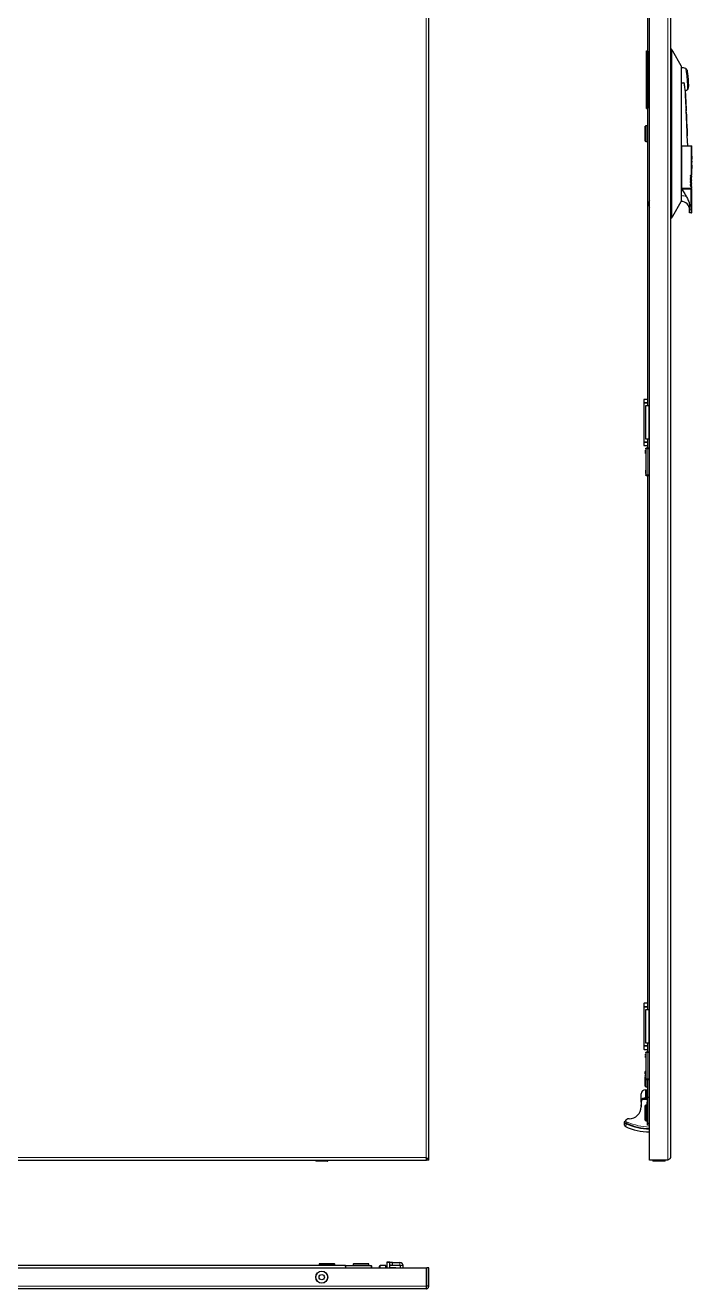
# Model space of a CAD drawing. Header units: millimetres. Extents: x -732 to 1763, y -1228 to 1043.
# Drawn here: x -97 to 537, y -1208 to -5 of the extents above; entities that cross this region are included whole.
import ezdxf

# ---------------------------------------------------------------- set-up
doc = ezdxf.new("R2010")
doc.units = ezdxf.units.MM

msp = doc.modelspace()

# ---------------------------------------------------------------- linework, layer by layer
at = {"color": 8, "linetype": 'Continuous', "lineweight": 18}
for p, q in [((284.46, -1082.97), (284.46, 866.83)), ((514.67, -1085.57), (514.67, 869.43)), ((494.37, -31.07), (495.27, -31.07)), ((495.27, -31.07), (495.27, -29.07)), ((495.27, -31.07), (495.67, -31.07)), ((495.27, -82.07), (495.27, -31.07)), ((497.27, -30.87), (495.67, -30.87)), ((518.27, -33.07), (517.27, -33.07)), ((494.37, -82.07), (495.27, -82.07)), ((495.27, -82.07), (495.67, -82.07)), ((495.27, -84.07), (495.27, -82.07)), ((495.67, -82.27), (497.27, -82.27)), ((532.46, -92.09), (532.45, -92.09)), ((532.5, -93.06), (532.49, -93.06)), ((527.48, -119.57), (527.48, -160.07)), ((536.83, -147.57), (537.48, -147.57)), ((527.48, -167.09), (527.27, -167.09)), ((527.48, -172.57), (527.48, -167.09)), ((518.27, -183.07), (517.27, -183.07)), ((535.48, -180.57), (536.83, -180.57)), ((495.22, -364.37), (495.22, -364.07)), ((495.22, -367.07), (495.22, -364.37)), ((496.77, -399.07), (496.77, -367.07)), ((495.22, -401.77), (495.22, -399.07)), ((495.22, -402.07), (495.22, -401.77)), ((495.67, -408.07), (497.27, -408.07)), ((495.67, -433.07), (495.67, -408.07)), ((497.27, -433.07), (495.67, -433.07)), ((495.22, -939.37), (495.22, -939.07)), ((495.22, -942.07), (495.22, -939.37)), ((496.77, -974.07), (496.77, -942.07)), ((495.22, -976.77), (495.22, -974.07)), ((495.22, -977.07), (495.22, -976.77)), ((495.67, -983.07), (497.27, -983.07)), ((495.67, -1008.07), (495.67, -983.07)), ((497.27, -1008.07), (495.67, -1008.07)), ((489.27, -1022.42), (489.27, -1022.42)), ((493.3, -1025.92), (493.3, -1018.42)), ((494.26, -1018.42), (494.26, -1025.92)), ((495.27, -1027.92), (490.15, -1027.92)), ((493.27, -1026.42), (493.27, -1025.92)), ((493.27, -1025.92), (493.3, -1025.92)), ((493.3, -1026.42), (493.3, -1025.92)), ((493.3, -1025.92), (494.26, -1025.92)), ((494.26, -1025.92), (495.27, -1025.92)), ((495.27, -1025.87), (495.57, -1025.87)), ((495.57, -1025.57), (495.57, -1025.87)), ((495.57, -1025.87), (495.57, -1050.27)), ((497.27, -1025.87), (495.57, -1025.87)), ((495.07, -1044.47), (495.27, -1044.47)), ((473.94, -1048.31), (476.14, -1049.22)), ((495.27, -1050.27), (495.57, -1050.27)), ((495.57, -1050.27), (497.27, -1050.27)), ((495.57, -1050.27), (495.57, -1050.57)), ((-504.34, -1082.97), (284.46, -1082.97)), ((179.31, -1086.32), (190.81, -1086.32)), ((500.52, -1086.32), (512.02, -1086.32)), ((207.86, -1186.26), (207.56, -1186.26)), ((207.86, -1186.26), (207.86, -1185.96)), ((207.86, -1186.26), (207.86, -1187.96)), ((232.26, -1186.26), (207.86, -1186.26)), ((216.68, -1185.76), (216.68, -1185.96)), ((232.26, -1185.96), (232.26, -1186.26)), ((232.26, -1187.96), (232.26, -1186.26)), ((232.56, -1186.26), (232.26, -1186.26)), ((240.61, -1185.91), (240.61, -1187.96)), ((246.26, -1187.91), (246.26, -1187.96)), ((250.01, -1182.91), (247.51, -1182.91)), ((259.51, -1185.41), (259.51, -1182.91)), ((260.01, -1185.91), (262.51, -1185.91)), ((284.76, -1205.36), (-504.64, -1205.36))]:
    msp.add_line(p, q, dxfattribs=at)
at = {"color": 7, "linetype": 'Continuous', "lineweight": 25}
for p, q in [((287.06, -1085.57), (287.06, 869.43)), ((497.27, -1085.57), (497.27, 869.43)), ((517.27, 866.83), (517.27, -30.57)), ((495.27, 150.93), (495.27, -29.07)), ((494.37, -29.07), (495.27, -29.07)), ((494.37, -31.07), (494.37, -29.07)), ((494.37, -82.07), (494.37, -31.07)), ((495.67, -29.47), (495.67, -31.07)), ((495.67, -29.87), (497.27, -29.87)), ((495.67, -31.07), (495.67, -82.07)), ((518.27, -27.57), (517.27, -27.57)), ((517.27, -30.57), (517.27, -33.07)), ((517.27, -33.07), (517.27, -183.07)), ((518.27, -33.07), (518.27, -183.07)), ((527.27, -43.57), (519.35, -29.48)), ((527.27, -43.57), (527.27, -49.04)), ((527.27, -49.04), (527.27, -56.57)), ((527.27, -56.57), (527.27, -159.57)), ((531.79, -76.24), (531.39, -67.05)), ((531.51, -70.27), (531.46, -69.89)), ((531.52, -70.27), (531.47, -69.89)), ((531.47, -69.89), (531.59, -73.05)), ((531.52, -70.56), (531.51, -70.27)), ((531.52, -70.27), (531.51, -70.27)), ((531.53, -70.56), (531.52, -70.27)), ((531.53, -70.56), (531.52, -70.56)), ((534.21, -64.63), (534.22, -64.44)), ((494.37, -84.07), (494.37, -82.07)), ((494.37, -84.07), (495.27, -84.07)), ((495.27, -84.07), (495.27, -367.07)), ((495.67, -82.07), (495.67, -83.67)), ((497.27, -83.27), (495.67, -83.27)), ((531.88, -78.33), (531.78, -76.24)), ((531.79, -76.25), (531.78, -76.25)), ((532.06, -82.23), (531.83, -78.44)), ((532.04, -81.84), (531.9, -78.74)), ((531.9, -80.13), (532.14, -84.12)), ((532.03, -81.84), (532.06, -82.23)), ((532.1, -83.49), (532.05, -82.23)), ((532.06, -82.23), (532.05, -82.23)), ((532.08, -84.12), (532.07, -84.12)), ((532.14, -84.12), (532.08, -84.12)), ((532.23, -86.35), (532.13, -84.12)), ((532.17, -86.35), (532.17, -86.34)), ((532.17, -86.35), (532.17, -86.35)), ((532.29, -87.61), (532.24, -86.35)), ((532.28, -87.62), (532.28, -87.61)), ((532.39, -90.07), (532.3, -87.93)), ((532.4, -90.07), (532.39, -90.07)), ((532.6, -94.62), (532.4, -90.04)), ((532.45, -92.09), (532.49, -93.06)), ((532.46, -92.09), (532.5, -93.06)), ((532.57, -94.62), (532.56, -94.62)), ((532.69, -96.98), (532.59, -94.62)), ((493.77, -100.57), (493.27, -101.07)), ((493.27, -108.07), (493.27, -101.07)), ((493.27, -115.07), (493.27, -108.07)), ((495.27, -100.57), (493.77, -100.57)), ((493.77, -100.57), (493.77, -108.07)), ((493.77, -108.07), (493.77, -115.57)), ((532.64, -96.98), (532.64, -96.98)), ((532.81, -99.45), (532.7, -96.98)), ((532.76, -98.69), (532.77, -98.69)), ((532.77, -98.69), (532.78, -98.69)), ((532.8, -99.21), (532.79, -99.07)), ((532.82, -99.62), (532.8, -99.33)), ((532.84, -100.92), (532.82, -100.92)), ((532.85, -100.92), (532.83, -100.92)), ((532.89, -101.38), (532.84, -100.14)), ((532.87, -101.71), (532.84, -100.92)), ((532.88, -101.71), (532.85, -100.92)), ((532.86, -101.71), (532.85, -101.71)), ((532.86, -101.71), (532.88, -101.71)), ((532.87, -100.89), (532.92, -101.99)), ((532.91, -101.7), (532.89, -101.38)), ((532.95, -102.59), (532.91, -101.8)), ((533, -103.83), (532.95, -102.59)), ((533.04, -104.63), (533.02, -104.36)), ((533.05, -104.88), (533.04, -104.75)), ((533.18, -107.95), (533.06, -105.28)), ((533.06, -105.35), (533.06, -105.35)), ((533.07, -105.35), (533.07, -105.35)), ((533.18, -109.42), (533.12, -107.97)), ((533.14, -107.95), (533.13, -107.95)), ((533.26, -110.07), (533.17, -107.95)), ((493.27, -115.07), (493.77, -115.57)), ((493.77, -115.57), (495.27, -115.57)), ((527.27, -119.57), (527.48, -119.57)), ((527.48, -119.57), (527.72, -119.57)), ((527.72, -119.57), (527.72, -160.07)), ((527.72, -119.57), (536.83, -119.57)), ((533.69, -119.57), (533.27, -110.06)), ((536.83, -119.57), (536.83, -147.57)), ((536.83, -119.57), (537.48, -119.57)), ((537.48, -124.57), (537.48, -119.57)), ((537.23, -124.57), (537.48, -124.57)), ((537.23, -124.57), (537.23, -134.33)), ((537.35, -126.52), (537.35, -132.37)), ((537.36, -126.52), (537.35, -126.52)), ((537.36, -126.52), (537.36, -132.37)), ((537.36, -126.52), (537.48, -126.52)), ((537.48, -127.49), (537.41, -127.49)), ((537.41, -127.49), (537.41, -132.37)), ((537.46, -129.45), (537.46, -132.37)), ((537.47, -129.45), (537.46, -129.45)), ((537.47, -126.52), (537.47, -124.57)), ((537.47, -129.45), (537.47, -127.49)), ((537.47, -129.45), (537.47, -132.37)), ((537.47, -129.45), (537.48, -129.45)), ((537.48, -127.49), (537.48, -126.52)), ((537.48, -132.37), (537.48, -129.45)), ((537.41, -134.33), (537.23, -134.33)), ((537.37, -138.13), (537.23, -138.13)), ((537.23, -138.13), (537.23, -141.1)), ((537.23, -141.1), (537.3, -141.1)), ((537.29, -138.62), (537.29, -139.42)), ((537.3, -138.62), (537.29, -138.62)), ((537.3, -139.42), (537.29, -139.42)), ((537.29, -139.92), (537.29, -141.1)), ((537.3, -139.92), (537.29, -139.92)), ((537.3, -138.62), (537.3, -139.42)), ((537.3, -138.62), (537.36, -138.62)), ((537.36, -139.42), (537.3, -139.42)), ((537.3, -139.92), (537.3, -141.1)), ((537.3, -139.92), (537.35, -139.92)), ((537.36, -132.37), (537.35, -132.37)), ((537.41, -132.37), (537.36, -132.37)), ((537.38, -141.1), (537.4, -141.1)), ((537.4, -139.66), (537.39, -139.66)), ((537.39, -141.1), (537.43, -141.1)), ((537.41, -134.33), (537.41, -137.25)), ((537.48, -137.25), (537.41, -137.25)), ((537.43, -138.96), (537.42, -138.96)), ((537.43, -140.3), (537.42, -140.3)), ((537.42, -140.66), (537.42, -140.67)), ((537.43, -140.66), (537.42, -140.66)), ((537.43, -140.67), (537.42, -140.67)), ((537.42, -141), (537.42, -141.1)), ((537.43, -141), (537.42, -141)), ((537.43, -140.66), (537.43, -140.67)), ((537.43, -141), (537.43, -141.1)), ((537.47, -138.13), (537.44, -141.1)), ((537.44, -141.1), (537.47, -141.1)), ((537.47, -132.37), (537.46, -132.37)), ((537.46, -134.33), (537.46, -135.3)), ((537.47, -134.33), (537.46, -134.33)), ((537.47, -135.3), (537.46, -135.3)), ((537.46, -139.99), (537.47, -138.72)), ((537.47, -139.99), (537.46, -139.99)), ((537.46, -141.1), (537.46, -140.49)), ((537.47, -140.49), (537.46, -140.49)), ((537.47, -134.33), (537.47, -132.37)), ((537.48, -132.37), (537.47, -132.37)), ((537.47, -134.33), (537.47, -135.3)), ((537.47, -134.33), (537.48, -134.33)), ((537.47, -137.25), (537.47, -135.3)), ((537.48, -135.3), (537.47, -135.3)), ((537.48, -138.13), (537.47, -138.13)), ((537.48, -138.72), (537.47, -138.72)), ((537.47, -139.99), (537.48, -138.72)), ((537.47, -140.49), (537.47, -139.67)), ((537.47, -139.99), (537.48, -139.99)), ((537.47, -140.49), (537.48, -140.49)), ((537.47, -141.1), (537.47, -140.49)), ((537.48, -135.3), (537.48, -134.33)), ((537.48, -138.13), (537.48, -137.25)), ((537.48, -138.76), (537.48, -138.13)), ((537.48, -138.72), (537.48, -139.99)), ((537.48, -147.57), (537.48, -140.49)), ((536.29, -147.67), (536.72, -147.67)), ((536.29, -149.07), (536.72, -149.07)), ((536.29, -150.47), (536.72, -150.47)), ((536.29, -151.87), (536.72, -151.87)), ((536.29, -153.27), (536.72, -153.27)), ((536.29, -154.67), (536.72, -154.67)), ((536.29, -156.07), (536.72, -156.07)), ((537.38, -147.67), (536.72, -147.67)), ((537.38, -149.07), (536.72, -149.07)), ((537.38, -150.47), (536.72, -150.47)), ((537.38, -151.87), (536.72, -151.87)), ((537.38, -153.27), (536.72, -153.27)), ((537.38, -154.67), (536.72, -154.67)), ((537.38, -156.07), (536.72, -156.07)), ((537.48, -148.97), (536.83, -148.97)), ((537.48, -150.37), (536.83, -150.37)), ((537.48, -151.77), (536.83, -151.77)), ((537.48, -153.17), (536.83, -153.17)), ((537.48, -154.57), (536.83, -154.57)), ((537.48, -155.97), (536.83, -155.97)), ((537.48, -148.97), (536.98, -147.67)), ((537.48, -150.37), (536.98, -149.07)), ((537.48, -151.77), (536.98, -150.47)), ((537.48, -153.17), (536.98, -151.87)), ((537.48, -154.57), (536.98, -153.27)), ((537.48, -155.97), (536.98, -154.67)), ((537.48, -157.37), (536.98, -156.07)), ((527.27, -159.57), (527.27, -160.57)), ((527.27, -160.07), (527.48, -160.07)), ((527.48, -160.57), (527.27, -160.57)), ((527.27, -167.09), (527.27, -172.57)), ((527.48, -160.07), (527.72, -160.07)), ((527.48, -160.57), (527.72, -160.57)), ((527.72, -160.07), (536.83, -160.07)), ((527.72, -160.57), (536.83, -160.57)), ((535.48, -160.57), (535.46, -160.07)), ((536.29, -157.47), (536.72, -157.47)), ((537.38, -157.47), (536.72, -157.47)), ((537.48, -157.37), (536.83, -157.37)), ((536.83, -158.77), (536.83, -160.07)), ((537.48, -158.77), (536.83, -158.77)), ((536.83, -160.07), (537.48, -160.07)), ((536.83, -180.57), (536.83, -160.57)), ((536.83, -160.57), (537.48, -160.57)), ((537.48, -158.77), (536.98, -157.47)), ((537.48, -160.07), (537.48, -158.77)), ((537.48, -183.57), (537.48, -160.57)), ((496.25, -174.29), (496.56, -174.37)), ((496.56, -175.46), (496.25, -175.55)), ((496.56, -172.92), (496.56, -173)), ((496.56, -174.37), (496.56, -175.46)), ((496.56, -176.84), (496.56, -176.91)), ((519.35, -186.65), (527.27, -172.57)), ((527.27, -172.57), (527.48, -172.57)), ((535.48, -180.57), (535.48, -177.48)), ((517.27, -183.07), (517.27, -185.56)), ((517.27, -185.56), (517.27, -1082.97)), ((518.27, -188.57), (517.27, -188.57)), ((537.2, -183.57), (535.48, -183.57)), ((537.48, -183.57), (537.2, -183.57)), ((491.72, -361.57), (491.72, -363.57)), ((495.27, -361.07), (492.22, -361.07)), ((492.22, -364.07), (495.27, -364.07)), ((492.22, -364.07), (492.22, -364.37)), ((492.22, -401.77), (492.22, -364.37)), ((492.22, -364.37), (495.22, -364.37)), ((493.77, -399.07), (493.77, -367.07)), ((493.77, -367.07), (496.77, -367.07)), ((494.72, -364.07), (494.72, -364.37)), ((495.22, -364.37), (495.27, -364.37)), ((497.27, -367.07), (496.77, -367.07)), ((491.72, -402.57), (491.72, -404.57)), ((495.22, -401.77), (492.22, -401.77)), ((492.22, -401.77), (492.22, -402.07)), ((495.27, -402.07), (492.22, -402.07)), ((492.22, -405.07), (495.27, -405.07)), ((493.67, -408.07), (493.67, -433.07)), ((496.77, -399.07), (493.77, -399.07)), ((494.72, -401.77), (494.72, -402.07)), ((495.27, -401.77), (495.22, -401.77)), ((495.27, -399.07), (495.27, -407.57)), ((497.27, -407.57), (495.67, -407.57)), ((496.77, -399.07), (497.27, -399.07)), ((495.27, -433.57), (495.27, -942.07)), ((495.67, -433.57), (497.27, -433.57)), ((491.72, -936.57), (491.72, -938.57)), ((495.27, -936.07), (492.22, -936.07)), ((492.22, -939.07), (495.27, -939.07)), ((492.22, -939.07), (492.22, -939.37)), ((492.22, -976.77), (492.22, -939.37)), ((492.22, -939.37), (495.22, -939.37)), ((493.77, -974.07), (493.77, -942.07)), ((493.77, -942.07), (496.77, -942.07)), ((494.72, -939.07), (494.72, -939.37)), ((495.22, -939.37), (495.27, -939.37)), ((497.27, -942.07), (496.77, -942.07)), ((496.77, -974.07), (493.77, -974.07)), ((495.27, -974.07), (495.27, -982.57)), ((496.77, -974.07), (497.27, -974.07)), ((491.72, -977.57), (491.72, -979.57)), ((495.22, -976.77), (492.22, -976.77)), ((492.22, -976.77), (492.22, -977.07)), ((495.27, -977.07), (492.22, -977.07)), ((492.22, -980.07), (495.27, -980.07)), ((493.67, -983.07), (493.67, -1008.07)), ((494.72, -976.77), (494.72, -977.07)), ((495.27, -976.77), (495.22, -976.77)), ((497.27, -982.57), (495.67, -982.57)), ((493.67, -1000.67), (493.27, -1001.07)), ((493.27, -1003.32), (493.27, -1001.07)), ((493.27, -1004.87), (493.27, -1004.16)), ((493.27, -1008.07), (493.27, -1005.84)), ((493.27, -1015.07), (493.27, -1008.07)), ((493.77, -1008.07), (493.77, -1015.57)), ((495.27, -1008.57), (495.27, -1025.57)), ((495.67, -1008.57), (497.16, -1008.57)), ((489.27, -1028.35), (489.27, -1022.42)), ((489.27, -1028.35), (489.27, -1022.42)), ((493.27, -1015.07), (493.77, -1015.57)), ((493.27, -1018.42), (493.27, -1018.42)), ((493.27, -1018.42), (493.3, -1018.42)), ((493.3, -1018.42), (494.26, -1018.42)), ((493.77, -1015.57), (495.27, -1015.57)), ((494.26, -1018.42), (495.27, -1018.42)), ((489.16, -1032.57), (489.17, -1032.57)), ((489.17, -1030.74), (489.27, -1030.74)), ((489.17, -1030.88), (489.27, -1030.88)), ((489.17, -1030.88), (489.17, -1032.43)), ((489.17, -1032.43), (489.27, -1032.43)), ((489.17, -1032.57), (489.27, -1032.57)), ((489.17, -1032.64), (489.27, -1032.64)), ((489.17, -1032.77), (489.27, -1032.77)), ((489.17, -1033.77), (489.17, -1032.77)), ((489.17, -1034.27), (489.17, -1033.77)), ((489.17, -1033.77), (489.27, -1033.77)), ((489.17, -1034.27), (489.27, -1034.27)), ((489.27, -1030.42), (489.27, -1028.35)), ((489.27, -1030.42), (489.27, -1034.67)), ((493.27, -1026.42), (495.27, -1026.42)), ((493.77, -1033.07), (493.27, -1033.57)), ((493.27, -1040.57), (493.27, -1033.57)), ((495.07, -1033.07), (493.77, -1033.07)), ((493.77, -1033.07), (493.77, -1040.57)), ((495.07, -1030.21), (495.27, -1030.21)), ((495.07, -1033.17), (495.07, -1030.21)), ((495.07, -1035.16), (495.07, -1033.17)), ((495.07, -1033.17), (495.27, -1033.17)), ((495.27, -1025.57), (495.57, -1025.57)), ((495.27, -1050.27), (495.27, -1025.87)), ((495.57, -1025.57), (496.22, -1025.57)), ((496.22, -1025.57), (497.27, -1025.57)), ((493.27, -1047.57), (493.27, -1040.57)), ((493.77, -1040.57), (493.77, -1048.07)), ((495.05, -1036.61), (495.27, -1036.61)), ((495.07, -1039.76), (495.05, -1039.76)), ((495.07, -1035.16), (495.27, -1035.16)), ((495.07, -1036.52), (495.07, -1035.16)), ((495.07, -1036.52), (495.27, -1036.52)), ((495.07, -1038.18), (495.07, -1036.77)), ((495.07, -1039.22), (495.07, -1038.18)), ((495.07, -1038.18), (495.27, -1038.18)), ((495.07, -1039.22), (495.27, -1039.22)), ((495.07, -1041.1), (495.07, -1039.22)), ((495.07, -1041.1), (495.27, -1041.1)), ((495.07, -1041.9), (495.07, -1041.1)), ((495.07, -1041.9), (495.27, -1041.9)), ((495.07, -1045.71), (495.27, -1045.71)), ((475.54, -1050.6), (473.38, -1049.7)), ((493.27, -1047.57), (493.77, -1048.07)), ((493.77, -1048.07), (495.27, -1048.07)), ((495.27, -1052.22), (495.27, -1050.27)), ((497.27, -1052.22), (495.27, -1052.22)), ((497.27, -1050.57), (495.57, -1050.57)), ((-504.64, -1085.57), (284.76, -1085.57)), ((179.31, -1085.57), (179.31, -1086.32)), ((190.56, -1086.57), (179.56, -1086.57)), ((190.81, -1086.32), (190.81, -1085.57)), ((284.76, -1083.57), (284.76, -1085.57)), ((287.06, -1085.57), (285.06, -1085.57)), ((514.67, -1085.57), (497.27, -1085.57)), ((500.52, -1085.57), (500.52, -1086.32)), ((511.77, -1086.57), (500.77, -1086.57)), ((512.02, -1086.32), (512.02, -1085.57)), ((-504.64, -1187.96), (284.76, -1187.96)), ((207.56, -1185.96), (-427.44, -1185.96)), ((183.06, -1183.96), (182.56, -1184.46)), ((182.56, -1184.46), (182.56, -1185.96)), ((197.56, -1184.46), (182.56, -1184.46)), ((183.06, -1183.96), (197.06, -1183.96)), ((197.56, -1184.46), (197.06, -1183.96)), ((197.56, -1185.96), (197.56, -1184.46)), ((207.56, -1185.96), (207.56, -1186.26)), ((207.56, -1186.9), (207.56, -1186.26)), ((207.56, -1186.9), (207.56, -1187.96)), ((207.86, -1185.96), (232.26, -1185.96)), ((212.2, -1185.76), (212.2, -1185.96)), ((212.2, -1185.76), (212.56, -1185.76)), ((212.56, -1185.76), (212.56, -1185.96)), ((212.56, -1185.76), (212.8, -1185.76)), ((212.8, -1185.76), (212.8, -1185.96)), ((212.8, -1185.76), (212.91, -1185.76)), ((212.91, -1185.76), (212.91, -1185.96)), ((213.94, -1185.76), (213.94, -1185.96)), ((213.94, -1185.76), (214.6, -1185.76)), ((214.62, -1185.76), (214.62, -1185.96)), ((214.62, -1185.76), (214.95, -1185.76)), ((214.95, -1185.76), (214.95, -1185.96)), ((215.56, -1183.96), (215.06, -1184.46)), ((215.06, -1184.46), (215.06, -1185.76)), ((230.06, -1184.46), (215.06, -1184.46)), ((215.56, -1183.96), (229.56, -1183.96)), ((218.27, -1185.96), (218.27, -1185.73)), ((218.4, -1185.76), (219.18, -1185.76)), ((219.18, -1185.76), (219.18, -1185.96)), ((219.18, -1185.76), (219.98, -1185.76)), ((219.98, -1185.76), (219.98, -1185.96)), ((219.98, -1185.76), (220.47, -1185.76)), ((220.47, -1185.76), (220.47, -1185.96)), ((220.47, -1185.76), (221.86, -1185.76)), ((221.49, -1185.73), (221.49, -1185.76)), ((221.86, -1185.76), (221.86, -1185.96)), ((221.86, -1185.76), (222.9, -1185.76)), ((222.9, -1185.76), (222.9, -1185.96)), ((223.95, -1185.76), (223.95, -1185.96)), ((223.95, -1185.76), (225.92, -1185.76)), ((225.92, -1185.76), (225.92, -1185.96)), ((225.92, -1185.76), (227.91, -1185.76)), ((227.91, -1185.76), (227.91, -1185.96)), ((230.06, -1184.46), (229.56, -1183.96)), ((230.06, -1185.96), (230.06, -1184.46)), ((232.56, -1186.26), (232.56, -1187.96)), ((240.01, -1187.96), (240.01, -1186.51)), ((246.01, -1185.91), (240.61, -1185.91)), ((246.01, -1187.96), (246.01, -1185.91)), ((247.51, -1187.91), (246.26, -1187.91)), ((247.51, -1182.91), (247.51, -1182.41)), ((247.51, -1182.41), (250.01, -1182.41)), ((247.51, -1187.96), (247.51, -1182.91)), ((250.01, -1182.41), (250.01, -1182.91)), ((250.01, -1187.96), (250.01, -1182.91)), ((250.51, -1182.91), (250.01, -1182.95)), ((255.45, -1187.91), (250.01, -1187.91)), ((252.51, -1182.91), (250.51, -1182.91)), ((250.51, -1185.41), (252.51, -1185.41)), ((252.51, -1185.41), (252.51, -1182.91)), ((252.51, -1182.91), (259.51, -1182.91)), ((252.51, -1185.41), (259.51, -1185.41)), ((255.5, -1187.96), (255.45, -1187.91)), ((255.45, -1187.96), (255.45, -1187.91)), ((260.01, -1187.96), (260.01, -1185.91)), ((262.51, -1187.96), (262.51, -1185.91)), ((284.76, -1205.36), (284.76, -1187.96)), ((287.06, -1187.96), (285.06, -1187.96)), ((285.06, -1205.36), (285.06, -1187.96)), ((287.06, -1205.36), (287.06, -1187.96)), ((284.46, -1207.96), (-504.34, -1207.96)), ((287.06, -1205.36), (285.06, -1205.36))]:
    msp.add_line(p, q, dxfattribs=at)
at = {"color": 7, "linetype": 'Continuous', "lineweight": 25, "flags": 128}
for points in [[(531.83, -78.44), (531.87, -79.39), (531.9, -80.13)], [(532.08, -84.12), (532.13, -85.37), (532.17, -86.35)], [(532.45, -92.75), (532.56, -95.12), (532.64, -96.98)], [(532.49, -93.06), (532.53, -93.93), (532.56, -94.62)], [(532.5, -93.06), (532.54, -93.93), (532.57, -94.62)], [(532.84, -101.57), (533.03, -105.96), (533.18, -109.42)], [(533.13, -107.95), (532.97, -104.46), (532.85, -101.71)], [(533.14, -107.95), (532.98, -104.46), (532.86, -101.71)], [(537.39, -140.4), (537.39, -140.58), (537.39, -140.72)], [(537.42, -140.66), (537.42, -140.46), (537.42, -140.3)], [(537.43, -140.66), (537.43, -140.46), (537.43, -140.3)], [(285.06, -1194.46), (284.92, -1194.21), (284.76, -1193.94)], [(284.76, -1202.97), (284.92, -1202.71), (285.06, -1202.46)]]:
    msp.add_lwpolyline(points, dxfattribs=at)
at = {"color": 8, "linetype": 'Continuous', "lineweight": 18, "flags": 128}
for points in [[(284.76, -1194.53), (285.05, -1195.12), (285.06, -1195.14)], [(285.06, -1201.77), (285.05, -1201.79), (284.76, -1202.38)]]:
    msp.add_lwpolyline(points, dxfattribs=at)
at = {"color": 7, "linetype": 'Continuous', "lineweight": 25}
for radius in [5.75, 2.5]:
    msp.add_circle((185.06, -1196.96), radius, dxfattribs=at)
at = {"color": 8, "linetype": 'Continuous', "lineweight": 18}
msp.add_circle((185.06, -1196.96), 5.5, dxfattribs=at)
at = {"color": 7, "linetype": 'Continuous', "lineweight": 25}
for centre, radius, start, end in [((495.27, -29.47), 0.4, 0, 90), ((527.27, -56.57), 11.4, 66.37549, 90), ((527.27, -56.57), 11.4, 291.36213, 301.71629), ((495.27, -83.67), 0.4, 270, 0), ((537.38, -147.57), 0.1, 270, 0), ((537.38, -148.97), 0.1, 270, 0), ((537.38, -150.37), 0.1, 270, 0), ((537.38, -151.77), 0.1, 270, 0), ((537.38, -153.17), 0.1, 270, 0), ((537.38, -154.57), 0.1, 270, 0), ((537.38, -155.97), 0.1, 270, 0), ((537.38, -157.37), 0.1, 270, 0), ((501.66, -174.91), 5.45, 159.42245, 173.41237), ((501.66, -174.92), 5.45, 186.58763, 200.57755), ((501.52, -174.92), 5.35, 142.60007, 158.09132), ((501.52, -174.92), 5.35, 201.90868, 217.39993), ((527.48, -180.57), 8, 0, 90), ((492.22, -361.57), 0.5, 90, 180), ((492.22, -363.57), 0.5, 180, 270), ((492.22, -402.57), 0.5, 90, 180), ((492.22, -404.57), 0.5, 180, 270), ((492.22, -936.57), 0.5, 90, 180), ((492.22, -938.57), 0.5, 180, 270), ((492.22, -977.57), 0.5, 90, 180), ((492.22, -979.57), 0.5, 180, 270), ((493.27, -1022.42), 4, 90, 180), ((493.27, -1022.42), 4, 90, 180), ((477.77, -1034.67), 11.5, 270, 0), ((493.27, -1030.42), 4, 141.31781, 180), ((495.57, -1025.87), 0.3, 90, 180), ((477.77, -1050.67), 4.5, 90, 148.43185), ((498.27, -1000.52), 58.2, 245.70354, 269.01549), ((498.27, -1000.52), 55, 245.58594, 268.9582), ((495.57, -1050.27), 0.3, 180, 270), ((179.56, -1086.32), 0.25, 180, 270), ((190.56, -1086.32), 0.25, 270, 0), ((500.77, -1086.32), 0.25, 180, 270), ((511.77, -1086.32), 0.25, 270, 0), ((207.86, -1186.26), 0.3, 90, 180), ((232.26, -1186.26), 0.3, 0, 90), ((240.61, -1186.51), 0.6, 90, 180), ((246.26, -1187.66), 0.25, 180, 270), ((250.51, -1185.91), 0.5, 90, 180), ((259.51, -1185.91), 3, 0, 90), ((259.51, -1185.91), 0.5, 0, 90), ((277.56, -1198.46), 7.5, 343.7398, 16.2602)]:
    msp.add_arc(centre, radius, start, end, dxfattribs=at)
at = {"color": 8, "linetype": 'Continuous', "lineweight": 18}
for centre, radius, start, end in [((527.63, -179.16), 12.07, 66.28954, 90.71323), ((493.27, -1030.42), 4.5, 90, 152.71955), ((493.77, -1025.92), 0.491, 271.15589, 1.11103), ((498.27, -1000.52), 55.65, 245.60841, 268.97035), ((498.27, -1000.52), 53.5, 245.55903, 268.92899)]:
    msp.add_arc(centre, radius, start, end, dxfattribs=at)
at = {"color": 7, "linetype": 'Continuous', "lineweight": 25}
for points, knots in [([(518.27, -27.57), (518.27, -27.63), (518.27, -27.75), (518.27, -28.7), (518.27, -30.09), (518.27, -31.64), (518.27, -32.66), (518.27, -33.07)], [0, 0, 0, 0, 0.2146939, 0.4293877, 0.6440816, 0.8587754, 1, 1, 1, 1]), ([(519.35, -29.48), (519.16, -29.18), (518.8, -28.6), (518.45, -27.9), (518.28, -27.56)], [0, 0, 0, 0, 0.52532316, 1, 1, 1, 1]), ([(532.9, -47.33), (532.88, -47.27), (532.82, -47.09), (532.64, -46.78), (532.33, -46.4), (532.02, -46.23), (531.85, -46.14)], [0, 0, 0, 0, 0.1241525, 0.3416426, 0.6499736, 1, 1, 1, 1]), ([(532.98, -47.67), (532.97, -47.64), (532.96, -47.55), (533.05, -48.05), (533.25, -49.24), (533.59, -51.47), (533.9, -54.23), (534.14, -57.18), (534.25, -59.96), (534.27, -62.28), (534.24, -63.91), (534.21, -64.57), (534.21, -64.62), (534.21, -64.63)], [0, 0, 0, 0, 0.0304029, 0.0987685, 0.2060227, 0.3169243, 0.4297958, 0.5422701, 0.6521441, 0.7582201, 0.8609093, 0.9621672, 1, 1, 1, 1]), ([(531.37, -67.05), (531.37, -67.06), (531.38, -67.08), (531.13, -65.72), (530.81, -63.52), (530.52, -61.45), (530.45, -60.23), (530.21, -59.85), (530.14, -59.81), (530.08, -59.78), (529.95, -59.8), (529.51, -59.87), (528.58, -59.9), (527.77, -59.69), (527.29, -59.57)], [0, 0, 0, 0, 0.1420116, 0.3674067, 0.5915241, 0.7394027, 0.8132929, 0.8201752, 0.8255968, 0.8292873, 0.8330273, 0.8487437, 0.9118689, 1, 1, 1, 1]), ([(531.62, -72.99), (531.6, -72.55), (531.56, -71.67), (531.54, -70.93), (531.53, -70.56)], [0, 0, 0, 0, 0.5009634, 1, 1, 1, 1]), ([(533.27, -66.24), (533.35, -66.19), (533.57, -66.06), (533.82, -65.77), (534.03, -65.43), (534.13, -65.15), (534.17, -64.99), (534.18, -64.93)], [0, 0, 0, 0, 0.17470151, 0.45834159, 0.69638119, 0.88850071, 1, 1, 1, 1]), ([(531.59, -73.05), (531.62, -73.64), (531.67, -74.82), (531.76, -76.52), (531.84, -77.84), (531.89, -78.49), (531.9, -78.72), (531.9, -78.74), (531.9, -78.75)], [0, 0, 0, 0, 0.2502823, 0.4993933, 0.7487907, 0.8746994, 0.9372862, 1, 1, 1, 1]), ([(531.79, -76.25), (531.79, -76.23), (531.79, -76.2), (531.78, -75.94), (531.75, -75.59), (531.72, -75), (531.67, -74.12), (531.63, -73.37), (531.62, -72.99)], [0, 0, 0, 0, 0.1244159, 0.2483566, 0.3739824, 0.5001693, 0.7493996, 1, 1, 1, 1]), ([(532.29, -87.64), (532.29, -87.6), (532.29, -87.52), (532.29, -87.85), (532.3, -88.44), (532.32, -88.96), (532.32, -89.22)], [0, 0, 0, 0, 0.248736, 0.498686, 0.7481067, 1, 1, 1, 1]), ([(532.32, -89.22), (532.33, -89.49), (532.35, -90.04), (532.39, -91.24), (532.43, -92.15), (532.45, -92.75)], [0, 0, 0, 0, 0.249362, 0.4996719, 1, 1, 1, 1]), ([(532.39, -90.07), (532.39, -90.08), (532.39, -90.09), (532.39, -90.27), (532.39, -90.51), (532.4, -90.87), (532.42, -91.39), (532.44, -91.81), (532.45, -92.09)], [0, 0, 0, 0, 0.2494324, 0.37514, 0.4993561, 0.6234585, 0.749245, 1, 1, 1, 1]), ([(532.4, -90.07), (532.4, -90.08), (532.4, -90.09), (532.4, -90.27), (532.4, -90.51), (532.41, -90.87), (532.43, -91.39), (532.45, -91.81), (532.46, -92.09)], [0, 0, 0, 0, 0.2494324, 0.37514, 0.4993561, 0.6234585, 0.749245, 1, 1, 1, 1]), ([(532.79, -99.07), (532.79, -99.13), (532.8, -99.25), (532.81, -99.67), (532.83, -100.3), (532.86, -101.13), (532.89, -101.7), (532.9, -101.99)], [0, 0, 0, 0, 0.1246003, 0.2489765, 0.5004054, 0.7493329, 1, 1, 1, 1]), ([(532.91, -101.99), (532.89, -101.47), (532.86, -100.69), (532.82, -99.73), (532.81, -99.38), (532.8, -99.21)], [0, 0, 0, 0, 0.4989654, 0.74992197, 1, 1, 1, 1]), ([(532.92, -101.99), (532.9, -101.56), (532.87, -100.93), (532.84, -100.13), (532.82, -99.79), (532.82, -99.62)], [0, 0, 0, 0, 0.5014603, 0.750257, 1, 1, 1, 1]), ([(532.83, -100.92), (532.83, -100.93), (532.83, -100.95), (532.83, -101.1), (532.83, -101.28), (532.83, -101.44), (532.84, -101.53), (532.84, -101.57)], [0, 0, 0, 0, 0.2494454, 0.4989987, 0.7485105, 0.8738593, 1, 1, 1, 1]), ([(532.9, -101.99), (532.91, -102.27), (532.94, -102.83), (532.98, -103.65), (533.01, -104.27), (533.04, -104.69), (533.04, -104.82), (533.05, -104.88)], [0, 0, 0, 0, 0.24873067, 0.49737733, 0.75052803, 0.87523315, 1, 1, 1, 1]), ([(533.04, -104.75), (533.03, -104.58), (533.02, -104.23), (532.97, -103.27), (532.93, -102.5), (532.91, -101.99)], [0, 0, 0, 0, 0.2495753, 0.5008418, 1, 1, 1, 1]), ([(532.92, -101.99), (532.94, -102.37), (532.96, -102.84), (532.98, -103.26), (532.98, -103.35)], [0, 0, 0, 0, 0.8027863, 1, 1, 1, 1]), ([(533.02, -104.36), (533.02, -104.18), (533, -103.84), (532.97, -103.04), (532.94, -102.41), (532.92, -101.99)], [0, 0, 0, 0, 0.25089526, 0.500775, 1, 1, 1, 1]), ([(533.05, -104.92), (533.05, -104.98), (533.06, -105.17), (533.06, -105.28), (533.07, -105.35)], [0, 0, 0, 0, 0.33497063, 1, 1, 1, 1]), ([(533.18, -109.42), (533.18, -109.46), (533.19, -109.54), (533.2, -109.71), (533.21, -109.89), (533.22, -110.04), (533.23, -110.06), (533.23, -110.07)], [0, 0, 0, 0, 0.1253881, 0.2505914, 0.5001924, 0.7498055, 1, 1, 1, 1]), ([(537.35, -139.92), (537.36, -139.92), (537.37, -139.92), (537.38, -139.98), (537.38, -140.05), (537.39, -140.15), (537.39, -140.27), (537.39, -140.36), (537.39, -140.4)], [0, 0, 0, 0, 0.3623072, 0.4997618, 0.6038945, 0.7077513, 0.8881589, 1, 1, 1, 1]), ([(537.42, -138.96), (537.42, -138.89), (537.42, -138.73), (537.42, -138.52), (537.41, -138.36), (537.39, -138.15), (537.37, -138.14), (537.36, -138.13)], [0, 0, 0, 0, 0.125885, 0.2500023, 0.3752557, 0.5012371, 1, 1, 1, 1]), ([(537.36, -138.62), (537.37, -138.63), (537.38, -138.63), (537.39, -138.74), (537.39, -138.83), (537.39, -138.93), (537.39, -138.99), (537.39, -139.02)], [0, 0, 0, 0, 0.4647786, 0.6394977, 0.7667833, 0.8944855, 1, 1, 1, 1]), ([(537.39, -139.02), (537.39, -139.07), (537.39, -139.14), (537.39, -139.24), (537.39, -139.33), (537.38, -139.41), (537.37, -139.42), (537.36, -139.42)], [0, 0, 0, 0, 0.1448477, 0.2595538, 0.3741459, 0.5488424, 1, 1, 1, 1]), ([(537.43, -138.96), (537.43, -138.87), (537.43, -138.71), (537.42, -138.5), (537.42, -138.33), (537.4, -138.15), (537.38, -138.14), (537.37, -138.13)], [0, 0, 0, 0, 0.1491412, 0.264134, 0.3788516, 0.5602325, 1, 1, 1, 1]), ([(537.39, -139.66), (537.4, -139.64), (537.41, -139.59), (537.41, -139.47), (537.42, -139.33), (537.42, -139.18), (537.42, -139.05), (537.42, -138.96)], [0, 0, 0, 0, 0.2497832, 0.499064, 0.6242352, 0.7496528, 1, 1, 1, 1]), ([(537.42, -140.3), (537.42, -140.23), (537.41, -140.11), (537.41, -139.97), (537.41, -139.87), (537.41, -139.79), (537.4, -139.71), (537.4, -139.68), (537.39, -139.66)], [0, 0, 0, 0, 0.2503671, 0.3757454, 0.500635, 0.6256328, 0.7501265, 1, 1, 1, 1]), ([(537.39, -140.72), (537.39, -140.75), (537.39, -140.82), (537.39, -140.94), (537.39, -141.04), (537.39, -141.09), (537.39, -141.1)], [0, 0, 0, 0, 0.25613945, 0.51269783, 0.91902215, 1, 1, 1, 1]), ([(537.4, -139.66), (537.41, -139.63), (537.42, -139.57), (537.42, -139.4), (537.43, -139.21), (537.43, -139.06), (537.43, -138.98), (537.43, -138.96)], [0, 0, 0, 0, 0.3314728, 0.5464809, 0.7625261, 0.960277, 1, 1, 1, 1]), ([(537.43, -140.3), (537.43, -140.2), (537.42, -140.04), (537.42, -139.85), (537.41, -139.72), (537.41, -139.68), (537.4, -139.66)], [0, 0, 0, 0, 0.3364219, 0.5234602, 0.710673, 1, 1, 1, 1]), ([(537.42, -141), (537.42, -141), (537.42, -140.98), (537.42, -140.94), (537.42, -140.84), (537.42, -140.74), (537.42, -140.67)], [0, 0, 0, 0, 0.1253633, 0.25003164, 0.49967516, 1, 1, 1, 1]), ([(537.43, -141), (537.43, -140.99), (537.43, -140.97), (537.43, -140.89), (537.43, -140.79), (537.43, -140.71), (537.43, -140.67)], [0, 0, 0, 0, 0.2026304, 0.4204058, 0.7280078, 1, 1, 1, 1]), ([(536.82, -148.97), (536.73, -148.75), (536.6, -148.42), (536.42, -147.99), (536.33, -147.77), (536.29, -147.67)], [0, 0, 0, 0, 0.4999933, 0.7499958, 1, 1, 1, 1]), ([(536.82, -150.37), (536.73, -150.15), (536.6, -149.82), (536.42, -149.39), (536.33, -149.17), (536.29, -149.07)], [0, 0, 0, 0, 0.4999933, 0.7499958, 1, 1, 1, 1]), ([(536.82, -151.77), (536.73, -151.55), (536.6, -151.22), (536.42, -150.79), (536.33, -150.57), (536.29, -150.47)], [0, 0, 0, 0, 0.4999933, 0.7499958, 1, 1, 1, 1]), ([(536.82, -153.17), (536.73, -152.95), (536.6, -152.62), (536.42, -152.19), (536.33, -151.97), (536.29, -151.87)], [0, 0, 0, 0, 0.4999933, 0.7499958, 1, 1, 1, 1]), ([(536.82, -154.57), (536.73, -154.35), (536.6, -154.02), (536.42, -153.59), (536.33, -153.37), (536.29, -153.27)], [0, 0, 0, 0, 0.49999327, 0.74999583, 1, 1, 1, 1]), ([(536.82, -155.97), (536.73, -155.75), (536.6, -155.42), (536.42, -154.99), (536.33, -154.77), (536.29, -154.67)], [0, 0, 0, 0, 0.4999933, 0.7499958, 1, 1, 1, 1]), ([(536.82, -157.37), (536.73, -157.15), (536.6, -156.82), (536.42, -156.39), (536.33, -156.17), (536.29, -156.07)], [0, 0, 0, 0, 0.4999933, 0.7499958, 1, 1, 1, 1]), ([(536.72, -147.67), (536.73, -147.66), (536.76, -147.66), (536.8, -147.64), (536.82, -147.61), (536.82, -147.58), (536.83, -147.57), (536.83, -147.57)], [0, 0, 0, 0, 0.2956914, 0.5686867, 0.7598531, 0.9519121, 1, 1, 1, 1]), ([(536.72, -149.07), (536.73, -149.06), (536.76, -149.06), (536.8, -149.04), (536.82, -149.01), (536.82, -148.98), (536.83, -148.97), (536.83, -148.97)], [0, 0, 0, 0, 0.2956914, 0.5686867, 0.7598531, 0.9519121, 1, 1, 1, 1]), ([(536.72, -150.47), (536.73, -150.46), (536.76, -150.46), (536.8, -150.44), (536.82, -150.41), (536.82, -150.38), (536.83, -150.37), (536.83, -150.37)], [0, 0, 0, 0, 0.29569138, 0.56868667, 0.75985305, 0.95191208, 1, 1, 1, 1]), ([(536.72, -151.87), (536.73, -151.86), (536.76, -151.86), (536.8, -151.84), (536.82, -151.81), (536.82, -151.78), (536.83, -151.77), (536.83, -151.77)], [0, 0, 0, 0, 0.29569138, 0.56868667, 0.75985305, 0.95191208, 1, 1, 1, 1]), ([(536.72, -153.27), (536.73, -153.26), (536.76, -153.26), (536.8, -153.24), (536.82, -153.21), (536.82, -153.18), (536.83, -153.17), (536.83, -153.17)], [0, 0, 0, 0, 0.2956914, 0.5686867, 0.7598531, 0.9519121, 1, 1, 1, 1]), ([(536.72, -154.67), (536.73, -154.66), (536.76, -154.66), (536.8, -154.64), (536.82, -154.61), (536.82, -154.58), (536.83, -154.57), (536.83, -154.57)], [0, 0, 0, 0, 0.2956914, 0.5686867, 0.7598531, 0.9519121, 1, 1, 1, 1]), ([(536.72, -156.07), (536.73, -156.06), (536.76, -156.06), (536.8, -156.04), (536.82, -156.01), (536.82, -155.98), (536.83, -155.97), (536.83, -155.97)], [0, 0, 0, 0, 0.2956914, 0.5686867, 0.7598531, 0.9519121, 1, 1, 1, 1]), ([(527.27, -160.57), (527.27, -161.7), (527.27, -164.03), (527.27, -166.05), (527.27, -167.09)], [0, 0, 0, 0, 0.4843885, 1, 1, 1, 1]), ([(527.72, -160.57), (528.54, -161.81), (530.19, -164.3), (531.72, -166.84), (532.48, -168.11)], [0, 0, 0, 0, 0.499713, 1, 1, 1, 1]), ([(532.48, -168.11), (533.09, -169.28), (534.33, -171.66), (535.34, -174.86), (535.45, -176.85), (535.48, -177.48)], [0, 0, 0, 0, 0.4010146, 0.8123709, 1, 1, 1, 1]), ([(536.82, -158.77), (536.73, -158.55), (536.6, -158.22), (536.42, -157.79), (536.33, -157.57), (536.29, -157.47)], [0, 0, 0, 0, 0.4999933, 0.7499958, 1, 1, 1, 1]), ([(536.72, -157.47), (536.73, -157.46), (536.76, -157.46), (536.8, -157.44), (536.82, -157.41), (536.82, -157.38), (536.83, -157.37), (536.83, -157.37)], [0, 0, 0, 0, 0.2956914, 0.5686867, 0.7598531, 0.9519121, 1, 1, 1, 1]), ([(518.27, -183.07), (518.27, -183.68), (518.27, -184.92), (518.27, -186.57), (518.27, -187.81), (518.27, -188.47), (518.27, -188.54), (518.27, -188.57)], [0, 0, 0, 0, 0.2146898, 0.4293796, 0.6440728, 0.8587666, 1, 1, 1, 1]), ([(518.28, -188.57), (518.45, -188.24), (518.8, -187.53), (519.16, -186.96), (519.35, -186.65)], [0, 0, 0, 0, 0.4745904, 1, 1, 1, 1]), ([(535.48, -183.57), (535.48, -183.53), (535.48, -183.45), (535.48, -182.85), (535.48, -181.97), (535.48, -181.16), (535.48, -180.69), (535.48, -180.57)], [0, 0, 0, 0, 0.2441944, 0.4889806, 0.7166564, 0.9231563, 1, 1, 1, 1]), ([(536.83, -180.57), (536.83, -180.86), (536.84, -181.45), (536.9, -182.25), (536.98, -182.92), (537.08, -183.41), (537.16, -183.56), (537.2, -183.56), (537.2, -183.57)], [0, 0, 0, 0, 0.1698955, 0.3393802, 0.5190387, 0.7268484, 0.9704723, 1, 1, 1, 1]), ([(493.37, -410.06), (493.37, -410.01), (493.37, -409.92), (493.37, -409.83), (493.37, -409.75), (493.37, -409.62), (493.37, -409.59), (493.37, -409.57)], [0, 0, 0, 0, 0.1246927, 0.1871822, 0.2497734, 0.5000394, 1, 1, 1, 1]), ([(493.37, -410.27), (493.37, -410.27), (493.37, -410.27), (493.37, -410.26), (493.37, -410.24), (493.37, -410.22), (493.37, -410.18), (493.37, -410.14), (493.37, -410.1), (493.37, -410.08), (493.37, -410.06)], [0, 0, 0, 0, 0.1288253, 0.1801694, 0.2433966, 0.3698599, 0.4998642, 0.7496495, 0.8434763, 1, 1, 1, 1]), ([(493.37, -411.78), (493.37, -411.7), (493.37, -411.55), (493.37, -411.33), (493.37, -411.15), (493.37, -410.98), (493.37, -410.88), (493.37, -410.87), (493.37, -410.86)], [0, 0, 0, 0, 0.1250486, 0.2498861, 0.3708558, 0.4998199, 0.7496086, 1, 1, 1, 1]), ([(493.37, -412.62), (493.37, -412.62), (493.37, -412.61), (493.37, -412.52), (493.37, -412.42), (493.37, -412.29), (493.37, -412.08), (493.37, -411.9), (493.37, -411.78)], [0, 0, 0, 0, 0.25007, 0.3791813, 0.5004993, 0.6241696, 0.7508424, 1, 1, 1, 1]), ([(493.37, -428.51), (493.37, -428.51), (493.37, -428.52), (493.37, -428.61), (493.37, -428.71), (493.37, -428.84), (493.37, -429.05), (493.37, -429.23), (493.37, -429.35)], [0, 0, 0, 0, 0.25006951, 0.37955876, 0.50049924, 0.6245563, 0.75084285, 1, 1, 1, 1]), ([(493.37, -429.35), (493.37, -429.39), (493.37, -429.47), (493.37, -429.62), (493.37, -429.8), (493.37, -429.98), (493.37, -430.15), (493.37, -430.25), (493.37, -430.27), (493.37, -430.27)], [0, 0, 0, 0, 0.0626366, 0.1252782, 0.2500723, 0.3748405, 0.4999941, 0.7496958, 1, 1, 1, 1]), ([(493.37, -430.86), (493.37, -430.86), (493.37, -430.86), (493.37, -430.87), (493.37, -430.89), (493.37, -430.91), (493.37, -430.97), (493.37, -431.03), (493.37, -431.07)], [0, 0, 0, 0, 0.1310705, 0.1824367, 0.2437962, 0.3713877, 0.5004416, 1, 1, 1, 1]), ([(493.37, -431.07), (493.37, -431.1), (493.37, -431.15), (493.37, -431.23), (493.37, -431.3), (493.37, -431.38), (493.37, -431.51), (493.37, -431.54), (493.37, -431.57)], [0, 0, 0, 0, 0.0626863, 0.1251726, 0.1876279, 0.2501847, 0.5003136, 1, 1, 1, 1]), ([(493.37, -985.06), (493.37, -985.01), (493.37, -984.92), (493.37, -984.83), (493.37, -984.75), (493.37, -984.62), (493.37, -984.59), (493.37, -984.57)], [0, 0, 0, 0, 0.1246927, 0.1871822, 0.2497734, 0.5000394, 1, 1, 1, 1]), ([(493.37, -985.27), (493.37, -985.27), (493.37, -985.27), (493.37, -985.26), (493.37, -985.24), (493.37, -985.22), (493.37, -985.18), (493.37, -985.14), (493.37, -985.1), (493.37, -985.08), (493.37, -985.06)], [0, 0, 0, 0, 0.1288253, 0.1801694, 0.2433966, 0.3698599, 0.4998642, 0.7496495, 0.8434763, 1, 1, 1, 1]), ([(493.37, -986.78), (493.37, -986.7), (493.37, -986.55), (493.37, -986.33), (493.37, -986.15), (493.37, -985.98), (493.37, -985.88), (493.37, -985.87), (493.37, -985.86)], [0, 0, 0, 0, 0.1250486, 0.2498861, 0.3708558, 0.4998199, 0.7496086, 1, 1, 1, 1]), ([(493.37, -987.62), (493.37, -987.62), (493.37, -987.61), (493.37, -987.52), (493.37, -987.42), (493.37, -987.29), (493.37, -987.08), (493.37, -986.9), (493.37, -986.78)], [0, 0, 0, 0, 0.25007, 0.3791813, 0.5004993, 0.6241696, 0.7508424, 1, 1, 1, 1]), ([(493.37, -1003.51), (493.37, -1003.51), (493.37, -1003.52), (493.37, -1003.61), (493.37, -1003.71), (493.37, -1003.84), (493.37, -1004.05), (493.37, -1004.23), (493.37, -1004.35)], [0, 0, 0, 0, 0.2500695, 0.3795588, 0.5004992, 0.6245563, 0.7508428, 1, 1, 1, 1]), ([(493.37, -1004.35), (493.37, -1004.39), (493.37, -1004.47), (493.37, -1004.62), (493.37, -1004.8), (493.37, -1004.98), (493.37, -1005.15), (493.37, -1005.25), (493.37, -1005.27), (493.37, -1005.27)], [0, 0, 0, 0, 0.0626366, 0.1252782, 0.2500723, 0.3748405, 0.4999941, 0.7496958, 1, 1, 1, 1]), ([(493.37, -1005.86), (493.37, -1005.86), (493.37, -1005.86), (493.37, -1005.87), (493.37, -1005.89), (493.37, -1005.91), (493.37, -1005.97), (493.37, -1006.03), (493.37, -1006.07)], [0, 0, 0, 0, 0.13107045, 0.18243667, 0.24379615, 0.37138774, 0.50044162, 1, 1, 1, 1]), ([(493.37, -1006.07), (493.37, -1006.1), (493.37, -1006.15), (493.37, -1006.23), (493.37, -1006.3), (493.37, -1006.38), (493.37, -1006.51), (493.37, -1006.54), (493.37, -1006.57)], [0, 0, 0, 0, 0.0626863, 0.1251726, 0.1876279, 0.2501847, 0.5003136, 1, 1, 1, 1]), ([(489.17, -1030.74), (489.17, -1030.74), (489.17, -1030.75), (489.17, -1030.78), (489.17, -1030.83), (489.17, -1030.86), (489.17, -1030.88)], [0, 0, 0, 0, 0.2808356, 0.55925, 0.7791823, 1, 1, 1, 1]), ([(489.17, -1032.43), (489.17, -1032.45), (489.17, -1032.49), (489.17, -1032.54), (489.17, -1032.56), (489.17, -1032.56), (489.17, -1032.57)], [0, 0, 0, 0, 0.2809531, 0.5593907, 0.7790729, 1, 1, 1, 1]), ([(489.17, -1032.5), (489.17, -1032.52), (489.17, -1032.57), (489.17, -1032.63), (489.17, -1032.64), (489.17, -1032.64)], [0, 0, 0, 0, 0.280801, 0.5596212, 1, 1, 1, 1]), ([(489.27, -1030.34), (489.27, -1030.34), (489.27, -1030.34), (489.27, -1030.34), (489.27, -1030.32), (489.27, -1030.24), (489.27, -1029.91), (489.27, -1029.27), (489.27, -1028.68), (489.27, -1028.35)], [0, 0, 0, 0, 0.0016702, 0.0038887, 0.0095313, 0.0343611, 0.1327508, 0.5262135, 1, 1, 1, 1]), ([(490.15, -1027.92), (490.32, -1027.73), (490.75, -1027.25), (491.69, -1026.67), (492.58, -1026.44), (493.16, -1026.42), (493.27, -1026.42), (493.27, -1026.42)], [0, 0, 0, 0, 0.1941403, 0.4852754, 0.8987792, 0.9967692, 1, 1, 1, 1]), ([(495.07, -1044.47), (495.07, -1044.1), (495.07, -1043.4), (495.07, -1042.54), (495.07, -1042.09), (495.07, -1042.07)], [0, 0, 0, 0, 0.5224374, 0.9756494, 1, 1, 1, 1]), ([(495.07, -1045.71), (495.07, -1045.53), (495.07, -1045.19), (495.07, -1044.7), (495.07, -1044.47)], [0, 0, 0, 0, 0.5367999, 1, 1, 1, 1]), ([(474.32, -1053.55), (474.29, -1053.52), (474.21, -1053.43), (473.75, -1052.79), (473.23, -1051.59), (473.3, -1050.42), (473.33, -1049.94)], [0, 0, 0, 0, 0.10165145, 0.34512768, 0.72904791, 1, 1, 1, 1]), ([(473.38, -1049.7), (473.37, -1049.76), (473.35, -1049.82), (473.33, -1049.92), (473.33, -1049.94)], [0, 0, 0, 0, 0.7894027, 1, 1, 1, 1]), ([(475.29, -1051.2), (475.29, -1051.2), (475.29, -1051.19), (475.29, -1051.18), (475.27, -1051.15), (475.16, -1051.05), (474.66, -1050.73), (474.02, -1050.35), (473.48, -1050.03), (473.33, -1049.94)], [0, 0, 0, 0, 0.0037482, 0.0086979, 0.0182752, 0.0547407, 0.1991768, 0.7745776, 1, 1, 1, 1]), ([(473.38, -1049.7), (473.38, -1049.69), (473.39, -1049.65), (473.45, -1049.4), (473.57, -1049.04), (473.74, -1048.65), (473.88, -1048.41), (473.94, -1048.31)], [0, 0, 0, 0, 0.2129003, 0.4257071, 0.6406126, 0.8533821, 1, 1, 1, 1]), ([(474.32, -1053.55), (474.33, -1053.51), (474.37, -1053.41), (474.61, -1052.84), (474.94, -1052.05), (475.2, -1051.42), (475.29, -1051.2)], [0, 0, 0, 0, 0.2373508, 0.5299542, 0.8303306, 1, 1, 1, 1]), ([(475.54, -1050.6), (475.55, -1050.58), (475.56, -1050.55), (475.66, -1050.31), (475.81, -1049.97), (475.98, -1049.59), (476.09, -1049.34), (476.13, -1049.23), (476.14, -1049.22)], [0, 0, 0, 0, 0.2146349, 0.4292693, 0.6439174, 0.8585946, 0.982146, 1, 1, 1, 1]), ([(285.06, -1085.57), (285.06, -1085.13), (284.99, -1084.7), (284.77, -1083.83), (284.61, -1083.4), (284.46, -1082.97)], [0, 0, 0, 0, 0.5, 0.5, 1, 1, 1, 1]), ([(287.06, -1085.57), (287.06, -1085.35), (286.99, -1085.13), (286.73, -1084.7), (286.53, -1084.48), (286.05, -1084.05), (285.76, -1083.83), (285.14, -1083.4), (284.8, -1083.18), (284.46, -1082.97)], [0, 0, 0, 0, 0.25, 0.25, 0.5, 0.5, 0.75, 0.75, 1, 1, 1, 1]), ([(284.46, -1082.97), (284.48, -1083.31), (284.51, -1083.65), (284.56, -1084.27), (284.58, -1084.56), (284.63, -1085.04), (284.66, -1085.24), (284.71, -1085.5), (284.73, -1085.57), (284.76, -1085.57)], [0, 0, 0, 0, 0.25, 0.25, 0.5, 0.5, 0.75, 0.75, 1, 1, 1, 1]), ([(284.46, -1082.97), (284.51, -1083.12), (284.56, -1083.28), (284.66, -1083.5), (284.71, -1083.57), (284.76, -1083.57)], [0, 0, 0, 0, 0.5, 0.5, 1, 1, 1, 1]), ([(517.27, -1082.97), (517.27, -1083.18), (517.2, -1083.4), (516.94, -1083.83), (516.75, -1084.05), (516.27, -1084.48), (515.98, -1084.7), (515.35, -1085.13), (515.01, -1085.35), (514.67, -1085.57)], [0, 0, 0, 0, 0.25, 0.25, 0.5, 0.5, 0.75, 0.75, 1, 1, 1, 1]), ([(212.91, -1185.76), (213.06, -1185.76), (213.32, -1185.76), (213.75, -1185.76), (213.94, -1185.76)], [0, 0, 0, 0, 0.5476433, 1, 1, 1, 1]), ([(214.95, -1185.76), (215.29, -1185.76), (215.92, -1185.76), (216.44, -1185.76), (216.68, -1185.76)], [0, 0, 0, 0, 0.5367999, 1, 1, 1, 1]), ([(216.68, -1185.76), (217.01, -1185.76), (217.62, -1185.76), (218.18, -1185.76), (218.22, -1185.76), (218.23, -1185.76)], [0, 0, 0, 0, 0.4156784, 0.7762775, 1, 1, 1, 1]), ([(223.08, -1185.76), (223.12, -1185.76), (223.41, -1185.76), (223.7, -1185.76), (223.95, -1185.76)], [0, 0, 0, 0, 0.13949841, 1, 1, 1, 1]), ([(284.46, -1205.96), (284.61, -1205.96), (284.77, -1205.89), (284.99, -1205.67), (285.06, -1205.51), (285.06, -1205.36)], [0, 0, 0, 0, 0.5, 0.5, 1, 1, 1, 1]), ([(284.46, -1207.96), (284.63, -1207.96), (284.8, -1207.94), (285.13, -1207.87), (285.3, -1207.82), (285.61, -1207.69), (285.76, -1207.61), (286.04, -1207.42), (286.18, -1207.31), (286.42, -1207.07), (286.52, -1206.94), (286.71, -1206.66), (286.79, -1206.51), (286.99, -1206.03), (287.06, -1205.7), (287.06, -1205.36)], [0, 0, 0, 0, 0.125, 0.125, 0.25, 0.25, 0.375, 0.375, 0.5, 0.5, 0.625, 0.625, 0.75, 0.75, 1, 1, 1, 1]), ([(284.76, -1205.36), (284.73, -1205.7), (284.71, -1206.04), (284.66, -1206.67), (284.63, -1206.95), (284.58, -1207.44), (284.56, -1207.63), (284.51, -1207.89), (284.48, -1207.96), (284.46, -1207.96)], [0, 0, 0, 0, 0.25, 0.25, 0.5, 0.5, 0.75, 0.75, 1, 1, 1, 1])]:
    msp.add_open_spline(points, degree=3, knots=knots, dxfattribs=at)
at = {"color": 8, "linetype": 'Continuous', "lineweight": 18}
for points, knots in [([(533.27, -66.26), (533.27, -66.25), (533.27, -66.19), (533.29, -65.42), (533.33, -63.49), (533.31, -60.75), (533.17, -57.45), (532.9, -53.96), (532.52, -50.69), (532.13, -48.06), (531.89, -46.66), (531.78, -46.07), (531.8, -46.18), (531.8, -46.21)], [0, 0, 0, 0, 0.0382874, 0.1405502, 0.2435704, 0.3491252, 0.4577705, 0.5687665, 0.6805223, 0.7911508, 0.8990494, 0.9681599, 1, 1, 1, 1]), ([(527.48, -167.09), (527.48, -167.09), (527.48, -167.01), (527.48, -166.42), (527.48, -165.26), (527.48, -163.56), (527.48, -161.98), (527.48, -160.97), (527.48, -160.57)], [0, 0, 0, 0, 0.0000085, 0.0461342, 0.3061289, 0.5665281, 0.8267007, 1, 1, 1, 1])]:
    msp.add_open_spline(points, degree=3, knots=knots, dxfattribs=at)
at = {"color": 7, "linetype": 'Continuous', "lineweight": 25}
for points in [[(493.67, -408.07), (493.68, -408), (493.69, -407.87), (493.81, -407.7), (493.98, -407.59), (494.11, -407.57), (494.17, -407.57)], [(495.67, -407.57), (495.48, -407.57), (495.08, -407.57), (494.59, -407.57), (494.24, -407.57), (494.19, -407.57), (494.17, -407.57)], [(494.17, -433.57), (494.11, -433.56), (493.98, -433.54), (493.81, -433.43), (493.69, -433.26), (493.68, -433.13), (493.67, -433.07)], [(494.17, -433.57), (494.19, -433.57), (494.24, -433.57), (494.59, -433.57), (495.08, -433.57), (495.48, -433.57), (495.67, -433.57)], [(493.67, -983.07), (493.68, -983), (493.69, -982.87), (493.81, -982.7), (493.98, -982.59), (494.11, -982.57), (494.17, -982.57)], [(495.67, -982.57), (495.48, -982.57), (495.08, -982.57), (494.59, -982.57), (494.24, -982.57), (494.19, -982.57), (494.17, -982.57)], [(494.17, -1008.57), (494.11, -1008.56), (493.98, -1008.54), (493.81, -1008.43), (493.69, -1008.26), (493.68, -1008.13), (493.67, -1008.07)], [(494.17, -1008.57), (494.19, -1008.57), (494.24, -1008.57), (494.59, -1008.57), (495.08, -1008.57), (495.48, -1008.57), (495.67, -1008.57)]]:
    msp.add_open_spline(points, degree=3, dxfattribs=at)
at = {"color": 8, "linetype": 'Continuous', "lineweight": 18}
for points in [[(495.67, -408.07), (495.41, -408.07), (494.89, -408.07), (494.23, -408.07), (493.76, -408.07), (493.7, -408.07), (493.67, -408.07)], [(495.67, -407.57), (495.67, -407.57), (495.67, -407.59), (495.67, -407.7), (495.67, -407.87), (495.67, -408), (495.67, -408.07)], [(493.67, -433.07), (493.7, -433.07), (493.76, -433.07), (494.23, -433.07), (494.89, -433.07), (495.41, -433.07), (495.67, -433.07)], [(495.67, -433.07), (495.67, -433.13), (495.67, -433.26), (495.67, -433.43), (495.67, -433.54), (495.67, -433.56), (495.67, -433.57)], [(495.67, -983.07), (495.41, -983.07), (494.89, -983.07), (494.23, -983.07), (493.76, -983.07), (493.7, -983.07), (493.67, -983.07)], [(495.67, -982.57), (495.67, -982.57), (495.67, -982.59), (495.67, -982.7), (495.67, -982.87), (495.67, -983), (495.67, -983.07)], [(493.67, -1008.07), (493.7, -1008.07), (493.76, -1008.07), (494.23, -1008.07), (494.89, -1008.07), (495.41, -1008.07), (495.67, -1008.07)], [(495.67, -1008.07), (495.67, -1008.13), (495.67, -1008.26), (495.67, -1008.43), (495.67, -1008.54), (495.67, -1008.56), (495.67, -1008.57)]]:
    msp.add_open_spline(points, degree=3, dxfattribs=at)

doc.saveas('drawing.dxf')
